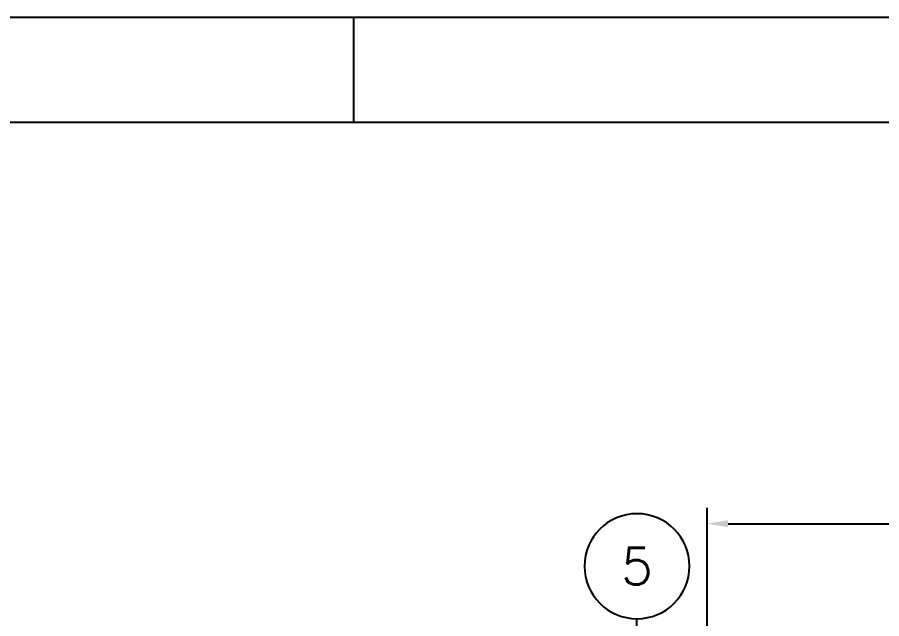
# Model space of a CAD drawing. Header units: metres. Extents: x 0 to 21025, y 0 to 14850.
# Drawn here: x 10975 to 13032, y 13418 to 14850 of the extents above; entities that cross this region are included whole.
import ezdxf
from ezdxf.enums import TextEntityAlignment as Align

# ---------------------------------------------------------------- set-up
doc = ezdxf.new("R2010")
doc.units = ezdxf.units.M
doc.header["$LTSCALE"] = 25
for name, color, linetype in [('18_COTAS', 7, 'Continuous'), ('FRL2', 2, 'Continuous'), ('FRL6', 6, 'Continuous'), ('FRL7', 7, 'Continuous'), ('FRR120', 5, 'Continuous'), ('FRR140', 5, 'Continuous'), ('FRR175', 1, 'Continuous'), ('FRR80', 3, 'Continuous'), ('GSB', 7, 'Continuous'), ('SDM', 7, 'Continuous')]:
    doc.layers.add(name, color=color, linetype=linetype)
doc.styles.add('R120', font='simplex.shx', dxfattribs={"height": 3})
doc.styles.add('R140', font='simplex.shx', dxfattribs={"height": 3.5})
doc.styles.add('R80', font='simplex.shx', dxfattribs={"height": 2})
doc.styles.add('ROMANS', font='ROMANS.SHX')
doc.dimstyles.new('25___1-25', dxfattribs={"dimscale": 25, "dimtxt": 2.5, "dimasz": 2, "dimexe": 1.5, "dimexo": 1, "dimgap": 0.5, "dimtad": 1, "dimzin": 12, "dimtxsty": 'ROMANS', "dimcen": 0, "dimclrd": 256, "dimclre": 256, "dimclrt": 3, "dimazin": 3, "dimtfac": 1, "dimtmove": 0, "dimatfit": 0, "dimfxl": 1, "dimlwd": -1, "dimlwe": -1, "dimarcsym": 0})
doc.dimstyles.new('25___1-5', dxfattribs={"dimscale": 25, "dimtxt": 2.5, "dimasz": 2, "dimexe": 1.5, "dimexo": 1, "dimgap": 0.5, "dimtad": 1, "dimlfac": 0.2, "dimzin": 12, "dimtxsty": 'ROMANS', "dimcen": 0, "dimclrd": 256, "dimclre": 256, "dimclrt": 3, "dimazin": 3, "dimtfac": 1, "dimtmove": 0, "dimatfit": 0, "dimfxl": 1, "dimlwd": -1, "dimlwe": -1, "dimarcsym": 0})

# ---------------------------------------------------------------- blocks, each defined once
blk = doc.blocks.new('A1')
at = {"layer": 'FRL2'}
blk.add_line((471, 594), (471, 584), dxfattribs=at)
at = {"layer": 'FRL6', "linetype": 'Continuous'}
blk.add_line((25, 584), (831, 584), dxfattribs=at)
at = {"layer": 'FRL7', "linetype": 'Continuous'}
blk.add_line((0, 594), (841, 594), dxfattribs=at)
at = {"layer": 'FRR120', "style": 'R120'}
for tag, p in [('FASE_DO_PROJETO', (659, 46.294)), ('ÁREA_E/OU_SUBÁREA', (659, 40.794)), ('TÍTULO_DO_DESENHO', (659, 35.294)), ('SUBTÍTULO_1_DO_DESENHO', (659, 29.794)), ('SUBTÍTULO_2_DO_DESENHO', (659, 24.294))]:
    blk.add_attdef(tag, p, '', height=3, dxfattribs=at)
at = {"layer": 'FRR140', "style": 'R140', "width": 0.91}
for tag, p in [('NÚMERO_DA_CONTRATADA', (687.723, 12.595)), ('NUMERO_VALE', (752.889, 12.595))]:
    blk.add_attdef(tag, p, '', height=3.5, dxfattribs=at)
for tag, p in [('REVISÃO', (823.5, 14.679)), ('ESCALA', (671, 14.345))]:
    blk.add_attdef(tag, text='', height=3.5, dxfattribs=at).set_placement(p, align=Align.MIDDLE)
at = {"layer": 'FRR175', "style": 'R120'}
for tag, p in [('CLASSIFICAÇÃO', (811.833, 67.733)), ('PROJETO', (716.31, 53.588)), ('N_PROJ_SE', (793.5, 53.588)), ('N_CONTRATO', (796.971, 47.297))]:
    blk.add_attdef(tag, text='', height=3, dxfattribs=at).set_placement(p, align=Align.MIDDLE_CENTER)
at = {"layer": 'FRR80', "style": 'R80'}
for p in [(492.606, 76.082), (492.606, 70.382), (492.606, 64.682), (492.606, 58.982), (492.606, 53.282), (492.606, 47.582), (492.606, 41.882), (492.606, 36.182)]:
    blk.add_attdef('DESCRIÇÃO_DA_REVISÃO', p, '', height=2, dxfattribs=at)
for tag, p in [('8A_REV', (476, 77.068)), ('EMIS.', (486, 77.068)), ('PROJ.', (585, 77.068)), ('DES.', (597, 77.068)), ('VER.', (609, 77.068)), ('APR.', (621, 77.068)), ('AUT.', (633.013, 77.068)), ('7A_REV', (476, 71.368)), ('EMIS.', (486, 71.368)), ('PROJ.', (585, 71.368)), ('DES.', (597, 71.368)), ('VER.', (609, 71.368)), ('APR.', (621, 71.368)), ('AUT.', (633.013, 71.368)), ('6A_REV', (476, 65.668)), ('EMIS.', (486, 65.668)), ('PROJ.', (585, 65.668)), ('DES.', (597, 65.668)), ('VER.', (609, 65.668)), ('APR.', (621, 65.668)), ('AUT.', (633.013, 65.668)), ('5A_REV', (476, 59.968)), ('EMIS.', (486, 59.968)), ('PROJ.', (585, 59.968)), ('DES.', (597, 59.968)), ('VER.', (609, 59.968)), ('APR.', (621, 59.968)), ('AUT.', (633.013, 59.968)), ('4A_REV', (476, 54.268)), ('EMIS.', (486, 54.268)), ('PROJ.', (585, 54.268)), ('DES.', (597, 54.268)), ('VER.', (609, 54.268)), ('APR.', (621, 54.268)), ('AUT.', (633.013, 54.268)), ('3A_REV', (476, 48.568)), ('EMIS.', (486, 48.568)), ('PROJ.', (585, 48.568)), ('DES.', (597, 48.568)), ('VER.', (609, 48.568)), ('APR.', (621, 48.568)), ('AUT.', (633.013, 48.568)), ('2A_REV', (476, 42.868)), ('EMIS.', (486, 42.868)), ('PROJ.', (585, 42.868)), ('DES.', (597, 42.868)), ('VER.', (609, 42.868)), ('APR.', (621, 42.868)), ('AUT.', (633.013, 42.868)), ('1a_REV', (476, 37.168)), ('EMIS.', (486, 37.168)), ('PROJ.', (585, 37.168)), ('DES.', (597, 37.168)), ('VER.', (609, 37.168)), ('APR.', (621, 37.168)), ('AUT.', (633.013, 37.168))]:
    blk.add_attdef(tag, text='', height=2, dxfattribs=at).set_placement(p, align=Align.MIDDLE)
at = {"layer": 'FRR80', "style": 'R80', "width": 0.85}
for p in [(648, 77.068), (648, 71.368), (648, 65.668), (648, 59.968), (648, 54.268), (648, 48.568), (648, 42.868), (648, 37.168)]:
    blk.add_attdef('DATA', text='', height=2, dxfattribs=at).set_placement(p, align=Align.MIDDLE)
blk = doc.blocks.new('*D14')
at = {"layer": '18_COTAS', "transparency": 16777216}
for p, q in [((12616.5, 13068.1), (12616.5, 13682.1)), ((14064.1, 13068.1), (14064.1, 13682.1)), ((12666.5, 13644.6), (14014.1, 13644.6))]:
    blk.add_line(p, q, dxfattribs=at)
for points in [[(12666.5, 13653), (12666.5, 13636.3), (12616.5, 13644.6)], [(14014.1, 13653), (14014.1, 13636.3), (14064.1, 13644.6)]]:
    blk.add_solid(points, dxfattribs=at)
at = {"layer": 'Defpoints', "color": 0, "transparency": 16777216}
for p in [(14064.1, 13644.6), (12616.5, 13043.1), (14064.1, 13043.1)]:
    blk.add_point(p, dxfattribs=at)
at = {"layer": '18_COTAS', "color": 3, "transparency": 16777216, "insert": (13340.3, 13694.3), "char_height": 62.5, "attachment_point": 5, "style": 'ROMANS'}
blk.add_mtext('289,53', dxfattribs=at)
blk = doc.blocks.new('INDICACAO_EIXO')
at = {"layer": 'GSB', "color": 3}
blk.add_circle((0, 0), 5, dxfattribs=at)

msp = doc.modelspace()

# ---------------------------------------------------------------- block references
at = {"xscale": 24.99999999999972, "yscale": 24.99999999999972, "zscale": 24.99999999999972}
msp.add_blockref('A1', (0, 0), dxfattribs=at)
at = {"layer": 'GSB'}
ref = msp.add_blockref('INDICACAO_EIXO', (12449.742, 13543.459), dxfattribs=dict(at, xscale=-24.99999999999972, yscale=24.99999999999972, zscale=24.99999999999972))
ref.add_attrib('EIXO', '5', dxfattribs={"color": 4, "height": 87.5, "style": 'R140'}).set_placement((12449.742, 13543.459), align=Align.MIDDLE_CENTER)

# ---------------------------------------------------------------- dimensions: what is measured, and where the dimension line sits
at = {"layer": '18_COTAS'}
dim = msp.add_linear_dim(base=(14064.105, 13644.633), p1=(12616.455, 13043.128), p2=(14064.105, 13043.128), dimstyle='25___1-5', dxfattribs=at)
dim.commit()
dim.dimension.update_dxf_attribs({"geometry": '*D14', "text_midpoint": (13340.28, 13694.336)})

# ---------------------------------------------------------------- leaders
at = {"layer": 'SDM'}
msp.add_leader([(12449.742, 12863.753), (12449.742, 13418.459)], dimstyle='25___1-25', override={"dimgap": 0.5, "dimtad": 0}, dxfattribs=at)

doc.saveas('drawing.dxf')
